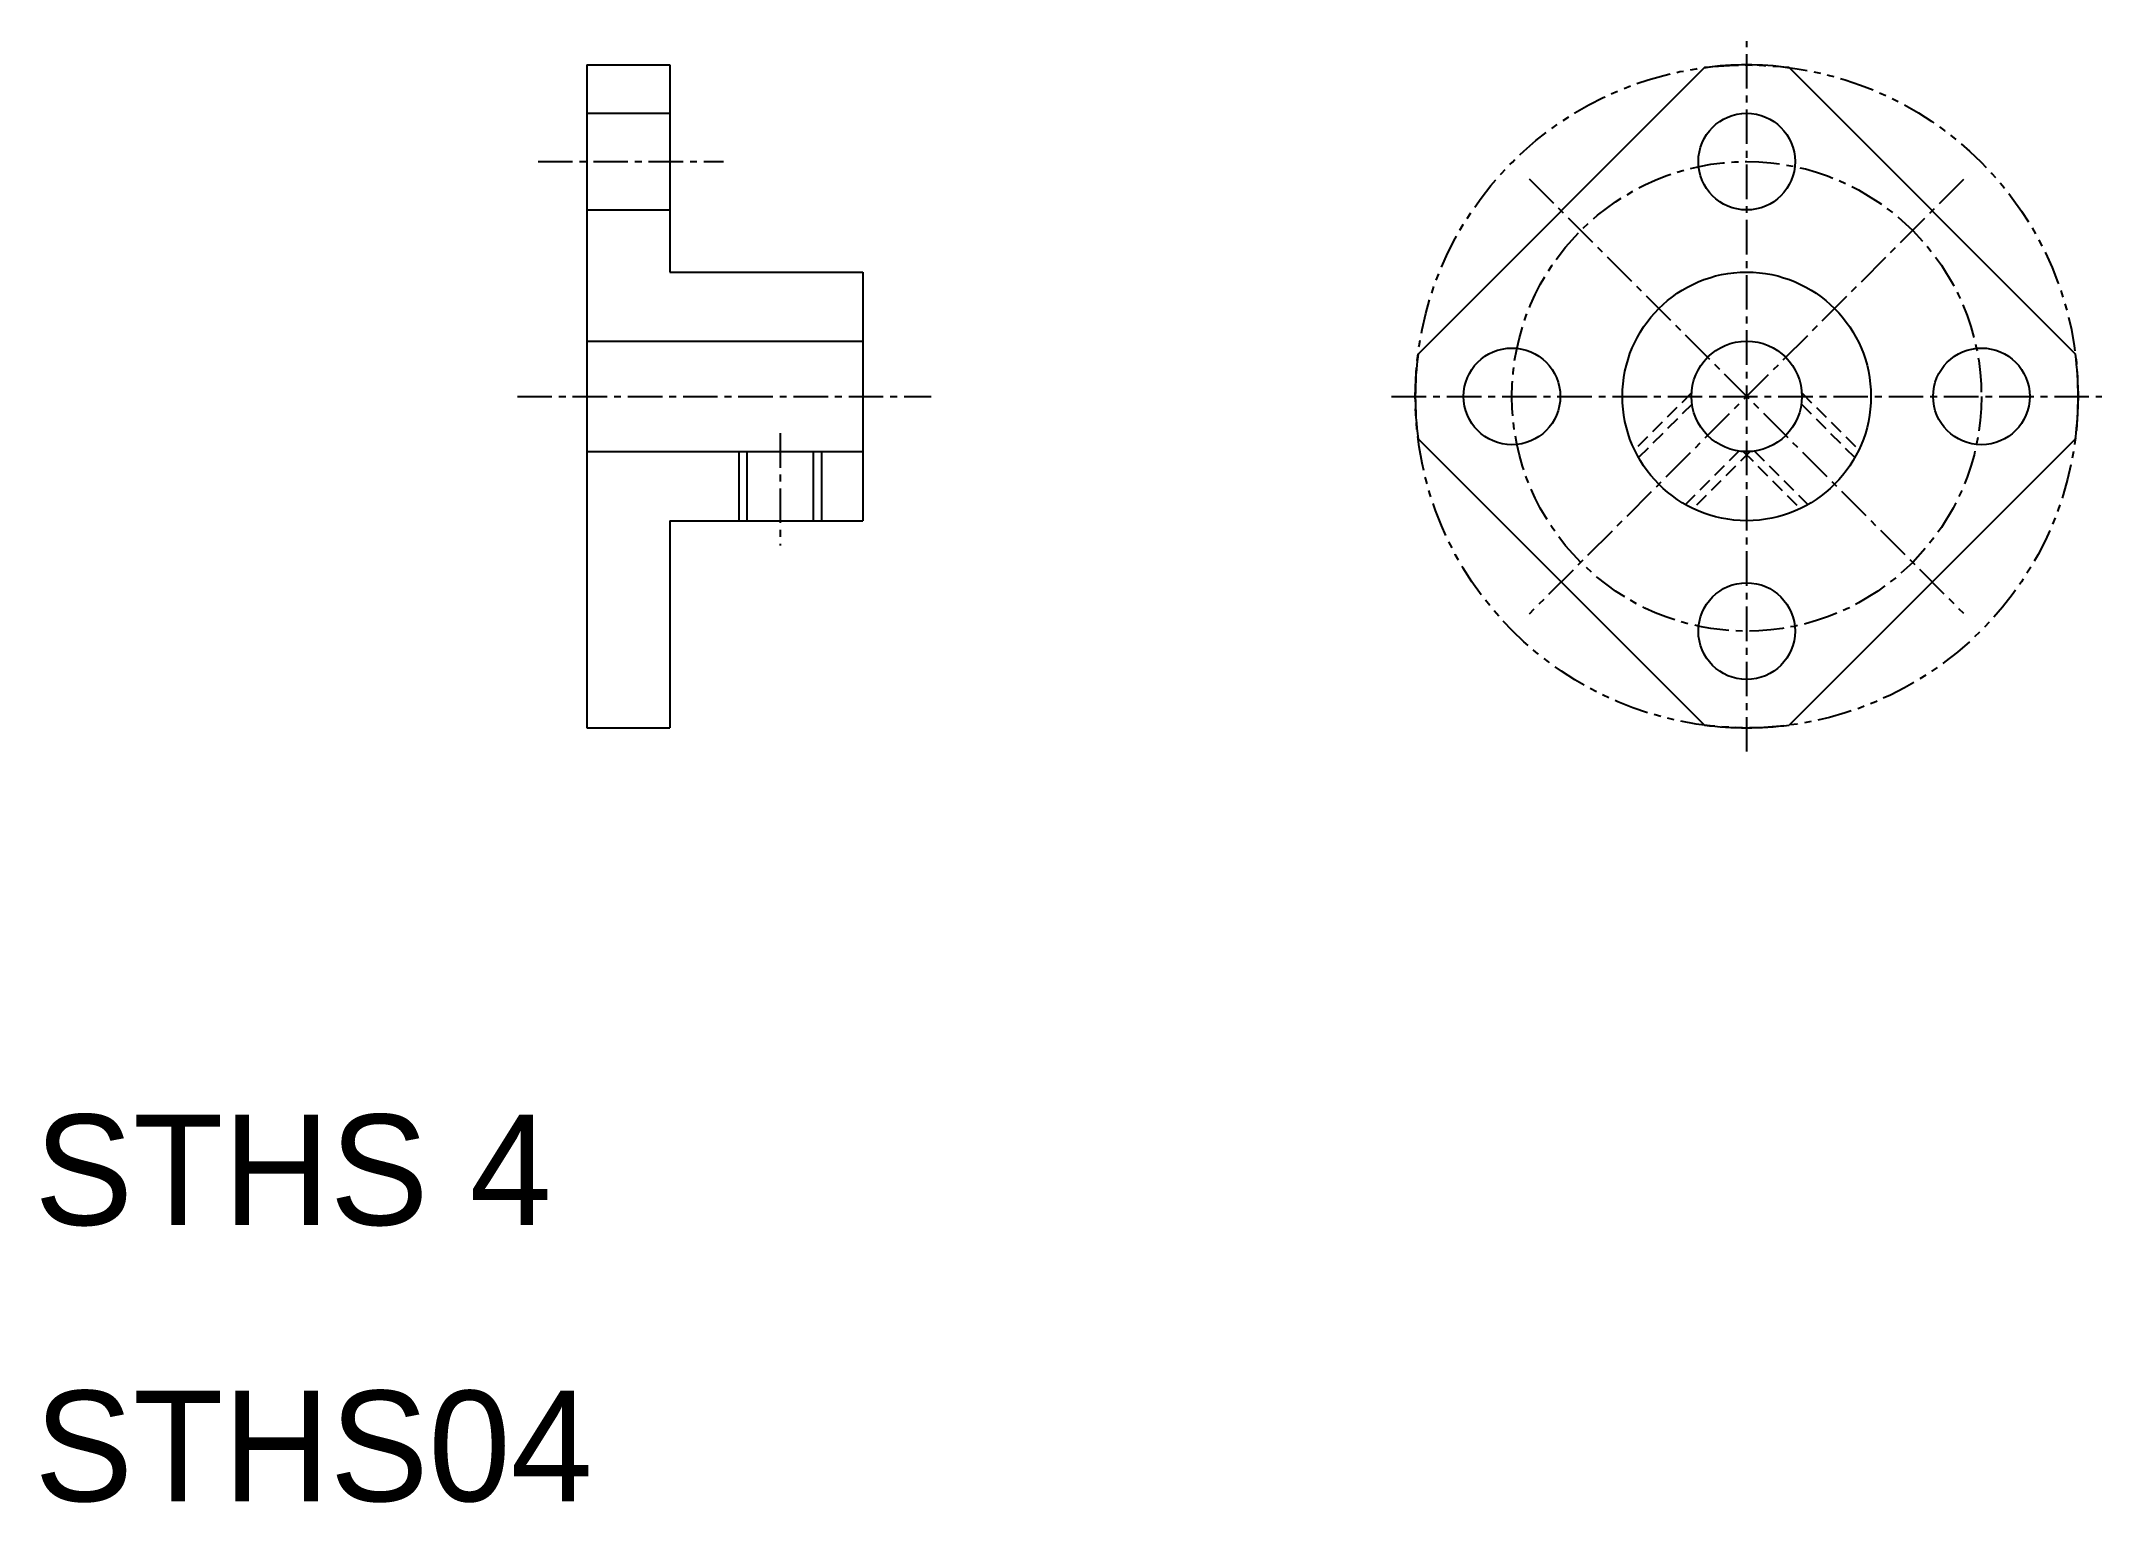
# Model space of a CAD drawing. Extents: x 10.2 to 84.9, y 9.9 to 62.9.
import ezdxf

# ---------------------------------------------------------------- set-up
doc = ezdxf.new("R2010")
doc.units = 0
for name, pattern in [('CENTER', [2, 1.25, -0.25, 0.25, -0.25]), ('DASHED', [0.75, 0.5, -0.25]), ('PHANTOM', [2.5, 1.25, -0.25, 0.25, -0.25, 0.25, -0.25])]:
    doc.linetypes.add(name, pattern=pattern)
doc.layers.get('0').update_dxf_attribs({"linetype": 'CONTINUOUS'})
doc.layers.add('CENTER', color=1, linetype='CENTER')

msp = doc.modelspace()

# ---------------------------------------------------------------- linework, layer by layer
at = {"color": 7, "linetype": 'CONTINUOUS'}
for p, q in [((30, 62), (30, 38)), ((30, 62), (33, 62)), ((33, 62), (33, 54.5)), ((70.467, 61.902), (60.098, 51.533)), ((73.533, 61.902), (83.902, 51.533)), ((30, 60.25), (33, 60.25)), ((30, 56.75), (33, 56.75)), ((30, 56.625), (30, 56.625)), ((33, 54.5), (40, 54.5)), ((40, 54.5), (40, 45.5)), ((30, 52), (40, 52)), ((30, 51.25), (30, 51.25)), ((30, 48), (40, 48)), ((35.8, 48), (35.8, 45.5)), ((38.2, 48), (38.2, 45.5)), ((60.098, 48.467), (70.467, 38.098)), ((83.902, 48.467), (73.533, 38.098)), ((33, 45.5), (40, 45.5)), ((33, 45.5), (33, 38)), ((30, 38), (33, 38))]:
    msp.add_line(p, q, dxfattribs=at)
at = {"color": 3, "linetype": 'DASHED'}
for p, q in [((70.004, 50.125), (67.939, 48.061)), ((73.996, 50.125), (76.061, 48.061)), ((70.02, 49.717), (68.085, 47.782)), ((73.98, 49.717), (75.915, 47.782)), ((71.717, 48.02), (69.782, 46.085)), ((72.125, 48.004), (70.061, 45.939)), ((71.875, 48.004), (73.939, 45.939)), ((72.283, 48.02), (74.218, 46.085))]:
    msp.add_line(p, q, dxfattribs=at)
at = {"color": 3}
for p, q in [((35.5, 48), (35.5, 45.5)), ((38.5, 48), (38.5, 45.5))]:
    msp.add_line(p, q, dxfattribs=at)
at = {"color": 3, "linetype": 'PHANTOM'}
msp.add_circle((72, 50), 12, dxfattribs=at)
at = {"color": 7, "linetype": 'CONTINUOUS'}
for centre, radius in [((72, 58.5), 1.75), ((72, 50), 4.5), ((63.5, 50), 1.75), ((72, 50), 2), ((80.5, 50), 1.75), ((72, 41.5), 1.75)]:
    msp.add_circle(centre, radius, dxfattribs=at)
for start, end in [(82.65846, 97.34154), (172.65846, 187.34154), (352.65846, 7.34154), (262.65846, 277.34154)]:
    msp.add_arc((72, 50), 12, start, end, dxfattribs=at)
at = {"layer": 'CENTER', "color": 1, "linetype": 'CENTER'}
for p, q in [((72, 37.142), (72, 62.858)), ((28.237, 58.5), (34.948, 58.5)), ((64.118, 57.882), (79.853, 42.147)), ((79.853, 57.853), (64.118, 42.118)), ((27.486, 50), (42.463, 50)), ((59.142, 50), (84.858, 50)), ((37, 48.667), (37, 44.597))]:
    msp.add_line(p, q, dxfattribs=at)
msp.add_circle((72, 50), 8.5, dxfattribs=at)

# ---------------------------------------------------------------- texts
at = {"color": 7, "linetype": 'CONTINUOUS'}
for s, p in [('STHS 4', (10, 20)), ('STHS04', (10, 10))]:
    msp.add_text(s, height=4, dxfattribs=at).set_placement(p)

doc.saveas('drawing.dxf')
